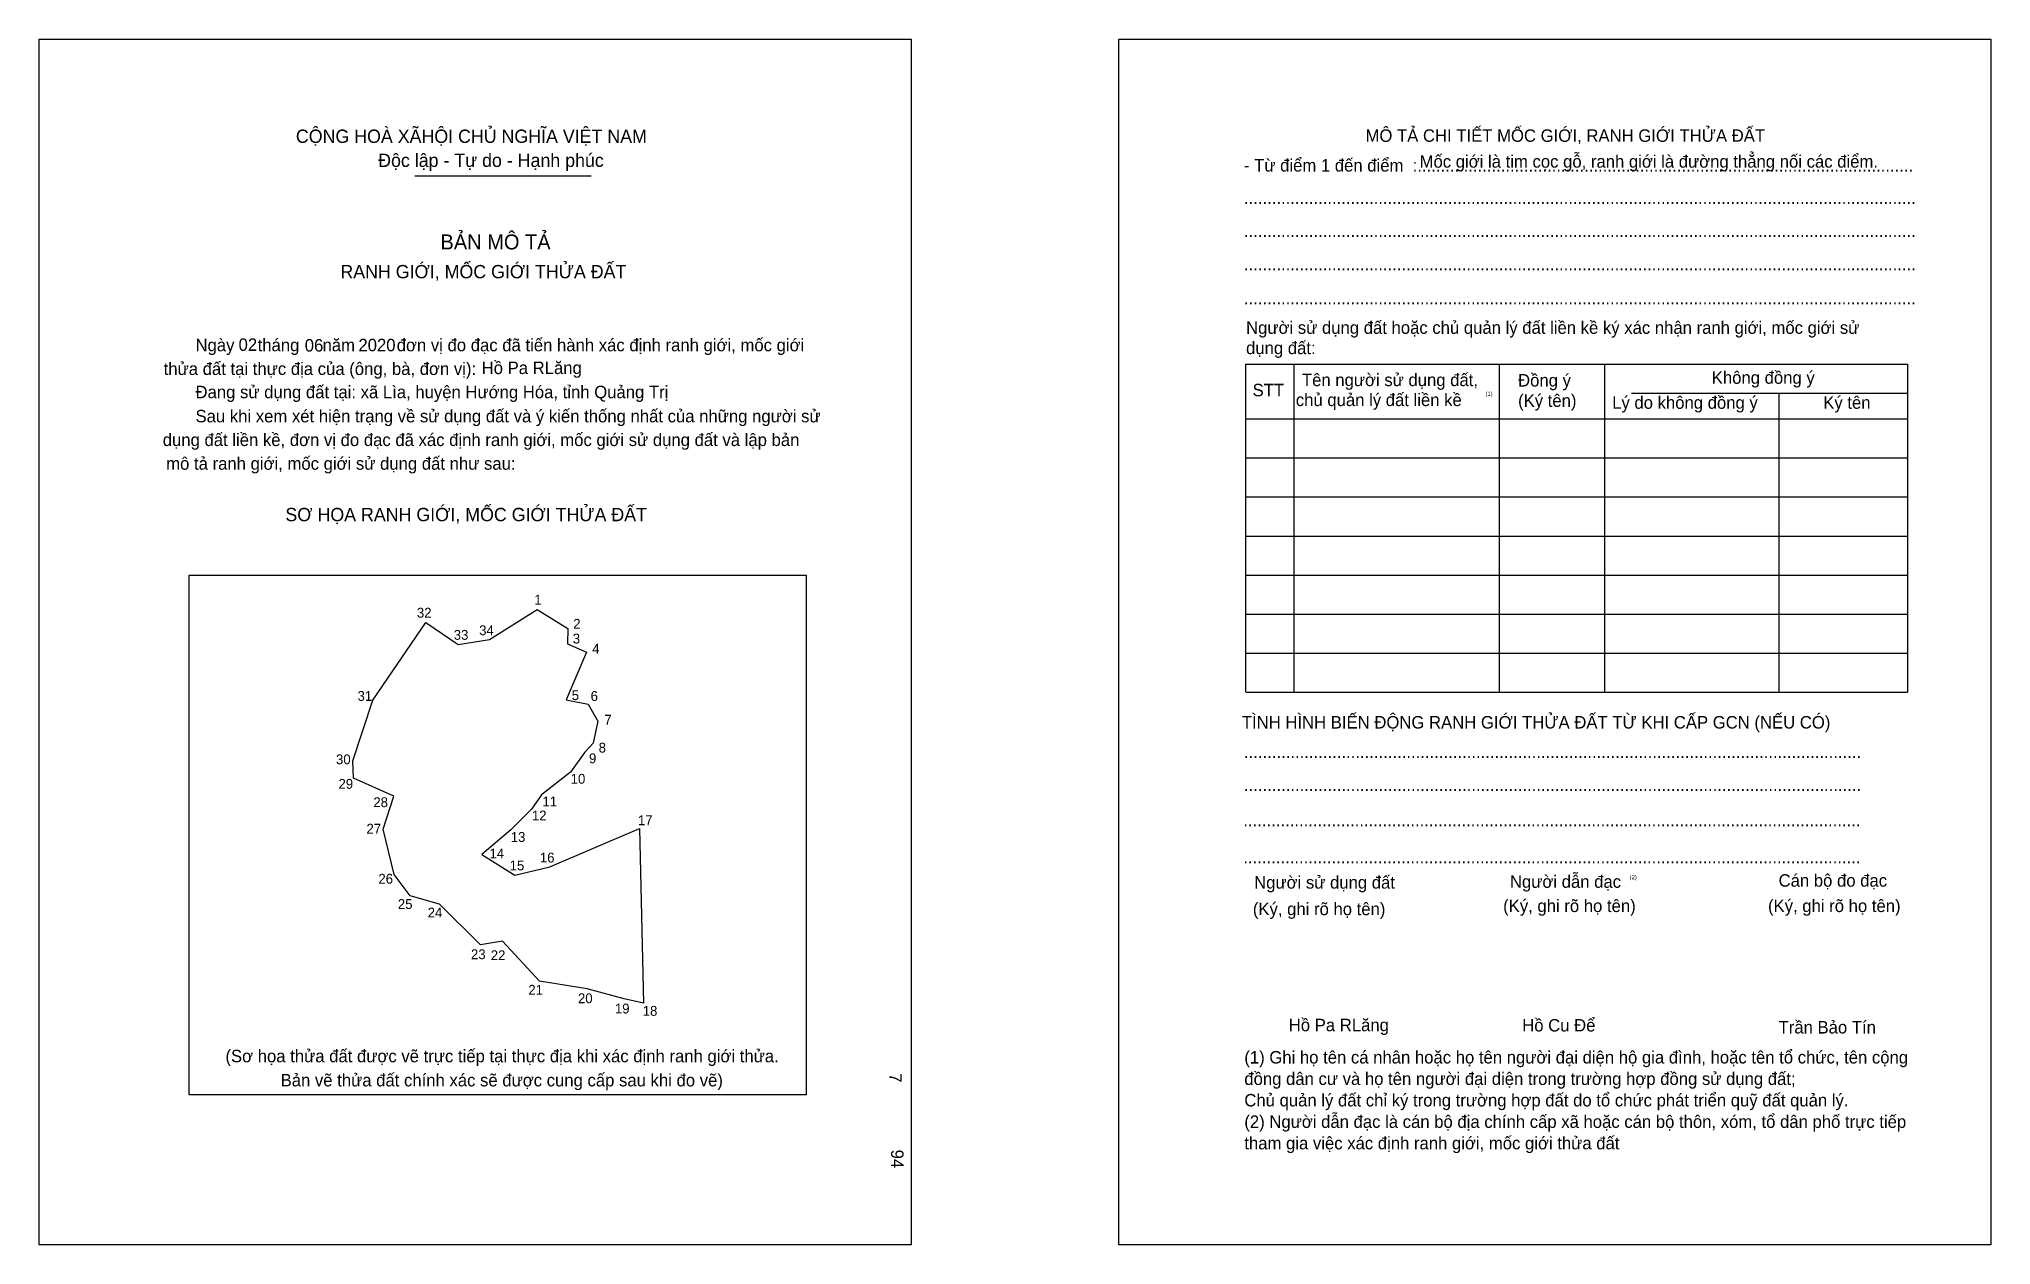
# Model space of a CAD drawing. Extents: x 549944 to 550890, y 1825384 to 1825968.
import ezdxf

# ---------------------------------------------------------------- set-up
doc = ezdxf.new("R2010")
doc.units = 0
for name, color, linetype in [('bmtKhungInTrang1', 7, 'Continuous'), ('bmtKhungInTrang2', 7, 'Continuous'), ('bmtNoiDung', 7, 'Continuous'), ('bmtTemplate', 7, 'Continuous'), ('CanhThua', 7, 'Continuous'), ('SoHieuDinhThua', 7, 'Continuous')]:
    doc.layers.add(name, color=color, linetype=linetype)

msp = doc.modelspace()

# ---------------------------------------------------------------- linework, layer by layer
at = {"layer": 'bmtKhungInTrang1'}
msp.add_lwpolyline([(549944.46, 1825968.2), (550366.97, 1825968.2), (550366.97, 1825383.8), (549944.46, 1825383.8)], close=True, dxfattribs=at)
at = {"layer": 'bmtKhungInTrang2'}
msp.add_lwpolyline([(550467.73, 1825968.2), (550890.24, 1825968.2), (550890.24, 1825383.8), (550467.73, 1825383.8)], close=True, dxfattribs=at)
at = {"layer": 'bmtTemplate'}
for p, q in [((550126.53, 1825901.96), (550211.97, 1825901.96)), ((550552.49, 1825810.57), (550552.49, 1825651.7)), ((550651.88, 1825810.57), (550651.88, 1825651.7)), ((550703.01, 1825810.76), (550703.01, 1825651.7)), ((550849.79, 1825810.57), (550849.79, 1825651.7)), ((550715.99, 1825796.58), (550849.79, 1825796.58)), ((550529.32, 1825784.1), (550849.79, 1825784.1)), ((550529.32, 1825765.18), (550849.79, 1825765.18)), ((550529.32, 1825746.27), (550849.79, 1825746.27)), ((550529.32, 1825727.36), (550849.79, 1825727.36)), ((550529.32, 1825708.44), (550849.79, 1825708.44)), ((550529.32, 1825689.53), (550849.79, 1825689.53)), ((550529.32, 1825670.62), (550849.79, 1825670.62)), ((550529.32, 1825651.7), (550849.79, 1825651.7))]:
    msp.add_line(p, q, dxfattribs=at)
for points in [[(550529.11, 1825810.57), (550849.79, 1825810.57)], [(550529.11, 1825810.57), (550529.11, 1825651.7)], [(550787.42, 1825796.39), (550787.42, 1825651.7)]]:
    msp.add_lwpolyline(points, dxfattribs=at)
msp.add_lwpolyline([(550017.15, 1825456.59), (550017.15, 1825708.42), (550316.11, 1825708.42), (550316.11, 1825456.59)], close=True, dxfattribs=at)
at = {"layer": 'CanhThua'}
for p, q in [((550162.8, 1825677.21), (550185.76, 1825691.75)), ((550185.76, 1825691.75), (550200.7, 1825682.53)), ((550106.15, 1825647.76), (550131.81, 1825685.51)), ((550131.81, 1825685.51), (550147.61, 1825674.8)), ((550200.7, 1825682.53), (550200.49, 1825675.12)), ((550147.61, 1825674.8), (550162.8, 1825677.21)), ((550209.68, 1825671), (550199.87, 1825647.99)), ((550200.49, 1825675.12), (550209.68, 1825671)), ((550096.48, 1825618.48), (550106.15, 1825647.76)), ((550199.87, 1825647.99), (550210.57, 1825645.93)), ((550210.57, 1825645.93), (550215.27, 1825637.61)), ((550215.27, 1825637.61), (550212.96, 1825627.04)), ((550212.96, 1825627.04), (550208.84, 1825622.63)), ((550096.86, 1825609.94), (550096.48, 1825618.48)), ((550208.84, 1825622.63), (550202, 1825613)), ((550116.29, 1825601.29), (550096.86, 1825609.94)), ((550202, 1825613), (550188, 1825602)), ((550111.25, 1825585.36), (550116.29, 1825601.29)), ((550188, 1825602), (550183, 1825595)), ((550183, 1825595), (550173, 1825585)), ((550116.6, 1825563.29), (550111.25, 1825585.36)), ((550173, 1825585), (550159, 1825573)), ((550192, 1825567), (550235.41, 1825585.61)), ((550235.41, 1825585.61), (550237.27, 1825500.94)), ((550159, 1825573), (550175, 1825563)), ((550175, 1825563), (550192, 1825567)), ((550124.3, 1825552.94), (550116.6, 1825563.29)), ((550138.57, 1825549.01), (550124.3, 1825552.94)), ((550158.42, 1825529.23), (550138.57, 1825549.01)), ((550169.04, 1825530.97), (550158.42, 1825529.23)), ((550186.88, 1825511.67), (550169.04, 1825530.97)), ((550210, 1825508), (550186.88, 1825511.67)), ((550228, 1825503), (550210, 1825508)), ((550237.27, 1825500.94), (550228, 1825503))]:
    msp.add_line(p, q, dxfattribs=at)

# ---------------------------------------------------------------- texts
at = {"layer": 'bmtNoiDung'}
for s, height, p in [('02', 6.045, (550041.14, 1825817.09)), ('06', 6.045, (550073.2, 1825816.75)), ('2020', 6.045, (550099.21, 1825816.88)), ('Hồ Pa RLăng', 6.0454, (550158.93, 1825805.84)), ('Hồ Pa RLăng', 6.0454, (550550, 1825487.37))]:
    msp.add_text(s, height=height, dxfattribs=at).set_placement(p)
for s, height, p in [('7', 6.05, (550356.45, 1825466.99)), ('94', 6.045, (550357.31, 1825429.99))]:
    msp.add_text(s, height=height, rotation=270, dxfattribs=at).set_placement(p)
at = {"layer": 'bmtTemplate'}
for s, height, p in [('CỘNG HOÀ XÃHỘI CHỦ NGHĨA VIỆT NAM', 6.4485, (550068.91, 1825917.87)), ('MÔ TẢ CHI TIẾT MỐC GIỚI, RANH GIỚI THỬA ĐẤT', 6.0431, (550587.19, 1825918.38)), ('Độc lập - Tự do - Hạnh phúc', 6.4485, (550108.79, 1825906.2)), ('- Từ điểm 1 đến điểm  :...........................................................................................................', 6.04313, (550528.29, 1825903.97)), ('Mốc giới là tim cọc gỗ, ranh giới là đường thẳng nối các điểm.', 6.0431, (550613.41, 1825905.86)), ('.................................................................................................................................................', 6.04313, (550528.29, 1825888.31)), ('BẢN MÔ TẢ', 7.255, (550138.97, 1825866.24)), ('.................................................................................................................................................', 6.04313, (550528.29, 1825872.23)), ('RANH GIỚI, MỐC GIỚI THỬA ĐẤT', 6.4485, (550090.47, 1825852.25)), ('.................................................................................................................................................', 6.04313, (550528.29, 1825856.16)), ('.................................................................................................................................................', 6.04313, (550528.29, 1825839.7)), ('Người sử dụng đất hoặc chủ quản lý đất liền kề ký xác nhận ranh giới, mốc giới sử', 6.0431, (550529.32, 1825825.33)), ('Ngày     tháng     năm         đơn vị đo đạc đã tiến hành xác định ranh giới, mốc giới ', 6.0454, (550020.27, 1825816.88)), ('dụng đất:', 6.043, (550529.32, 1825815.49)), ('thửa đất tại thực địa của (ông, bà, đơn vị):', 6.0454, (550004.85, 1825805.4)), ('Tên người sử dụng đất,', 6.0431, (550556.39, 1825799.99)), ('Đồng ý', 6.043, (550661.12, 1825799.8)), ('Không đồng ý', 6.0431, (550754.97, 1825801.12)), ('Đang sử dụng đất tại: xã Lìa, huyện Hướng Hóa, tỉnh Quảng Trị', 6.0454, (550020.27, 1825794.13)), ('STT', 6.043, (550532.47, 1825795.07)), ('chủ quản lý đất liền kề', 6.0431, (550553.42, 1825790.32)), ('(1)', 2.015, (550645.34, 1825795.28)), ('(Ký tên)', 6.043, (550661.12, 1825789.96)), ('Lý do không đồng ý', 6.0431, (550706.71, 1825789.02)), ('Ký tên', 6.043, (550808.98, 1825789.02)), ('Sau khi xem xét hiện trạng về sử dụng đất và ý kiến thống nhất của những người sử ', 6.0454, (550020.27, 1825782.44)), ('dụng đất liền kề, đơn vị đo đạc đã xác định ranh giới, mốc giới sử dụng đất và lập bản', 6.0454, (550004.4, 1825770.96)), ('mô tả ranh giới, mốc giới sử dụng đất như sau:', 6.0454, (550006.07, 1825759.48)), ('SƠ HỌA RANH GIỚI, MỐC GIỚI THỬA ĐẤT', 6.4485, (550063.83, 1825734.54)), ('TÌNH HÌNH BIẾN ĐỘNG RANH GIỚI THỬA ĐẤT TỪ KHI CẤP GCN (NẾU CÓ)', 6.0431, (550527.27, 1825634.07)), ('.....................................................................................................................................', 6.05219, (550528.29, 1825619.85)), ('.....................................................................................................................................', 6.05219, (550528.29, 1825603.77)), ('.....................................................................................................................................', 6.05219, (550527.98, 1825586.75)), ('.....................................................................................................................................', 6.05219, (550527.98, 1825568.78)), ('Người sử dụng đất', 6.0431, (550533.22, 1825556.49)), ('Người dẫn đạc', 6.0431, (550657.17, 1825556.87)), ('(2)', 2.015, (550715.2, 1825561.04)), ('Cán bộ đo đạc', 6.0431, (550787.35, 1825557.43)), ('(Ký, ghi rõ họ tên)', 6.0431, (550532.6, 1825543.63)), ('(Ký, ghi rõ họ tên)', 6.0431, (550653.88, 1825545.14)), ('(Ký, ghi rõ họ tên)', 6.0431, (550782.22, 1825545.14)), ('Hồ Cu Để', 6.043, (550663.12, 1825487.25)), ('Trần Bảo Tín', 6.0431, (550787.35, 1825486.28)), ('(Sơ họa thửa đất được vẽ trực tiếp tại thực địa khi xác định ranh giới thửa.', 6.0454, (550034.78, 1825472.33)), ('(1) Ghi họ tên cá nhân hoặc họ tên người đại diện hộ gia đình, hoặc tên tổ chức, tên cộng', 6.0431, (550528.47, 1825471.74)), ('Bản vẽ thửa đất chính xác sẽ được cung cấp sau khi đo vẽ)', 6.0454, (550061.51, 1825460.64)), ('đồng dân cư và họ tên người đại diện trong trường hợp đồng sử dụng đất;', 6.0431, (550528.47, 1825461.34)), ('Chủ quản lý đất chỉ ký trong trường hợp đất do tổ chức phát triển quỹ đất quản lý.', 6.0431, (550528.47, 1825450.94)), ('(2) Người dẫn đạc là cán bộ địa chính cấp xã hoặc cán bộ thôn, xóm, tổ dân phố trực tiếp', 6.0431, (550528.47, 1825440.54)), ('tham gia việc xác định ranh giới, mốc giới thửa đất', 6.0431, (550528.47, 1825430.14))]:
    msp.add_text(s, height=height, dxfattribs=at).set_placement(p)
at = {"layer": 'SoHieuDinhThua'}
for s, p in [('32', (550127.54, 1825687.81)), ('1', (550184.4, 1825694.13)), ('33', (550145.41, 1825677.07)), ('34', (550157.72, 1825679.29)), ('2', (550203.29, 1825682.41)), ('3', (550203.06, 1825675.27)), ('4', (550212.48, 1825670.36)), ('31', (550098.78, 1825647.48)), ('5', (550202.55, 1825647.85)), ('6', (550211.73, 1825647.42)), ('7', (550218.38, 1825635.94)), ('8', (550215.62, 1825622.43)), ('30', (550088.36, 1825616.75)), ('9', (550210.93, 1825617.23)), ('29', (550089.55, 1825604.87)), ('10', (550202.05, 1825607.32)), ('28', (550106.44, 1825595.97)), ('11', (550188.36, 1825596.32)), ('27', (550103.12, 1825583.14)), ('12', (550183.26, 1825589.53)), ('17', (550234.63, 1825587.23)), ('13', (550173.01, 1825579.11)), ('14', (550162.73, 1825571.15)), ('15', (550172.49, 1825565.32)), ('16', (550187.12, 1825569.15)), ('26', (550108.89, 1825558.88)), ('25', (550118.32, 1825546.62)), ('24', (550132.77, 1825542.5)), ('23', (550153.74, 1825522.3)), ('22', (550163.34, 1825521.82)), ('21', (550181.54, 1825505.07)), ('20', (550205.59, 1825500.95)), ('19', (550223.47, 1825495.99)), ('18', (550236.97, 1825494.87))]:
    msp.add_text(s, height=4.77, dxfattribs=at).set_placement(p)

doc.saveas('drawing.dxf')
